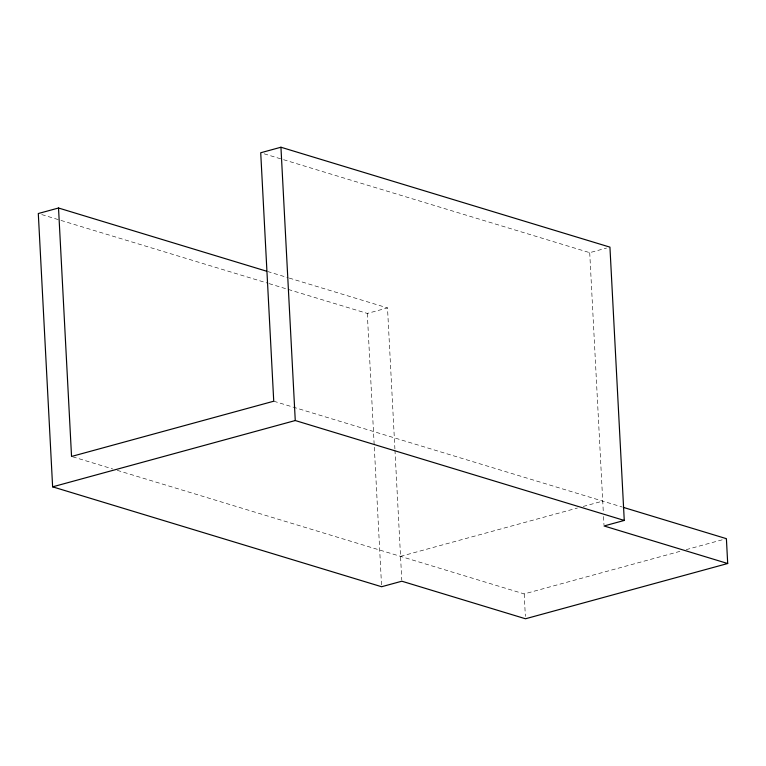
<?xml version="1.0" encoding="UTF-8"?>
<svg xmlns="http://www.w3.org/2000/svg" width="766" height="766" viewBox="0 0 766 766"><rect width="100%" height="100%" fill="white"/><g stroke="black" fill="none" stroke-linecap="round" stroke-linejoin="round"><path stroke-width="0.57" stroke-dasharray="3.83 2.87" d="M269.048 283.611L367.297 313.438L387.51 307.913L394.902 448.866M283.573 159.701L589.715 252.665L606.567 248.06M400.532 556.365L577.459 508.021M583.204 506.45L602.737 501.117M117.236 470.334L524.193 593.918L680.447 551.223M686.183 549.653L725.249 538.986M264.146 153.803L282.424 159.357M267.564 271.49L288.131 277.732M289.27 278.087L387.51 307.913M41.728 214.576L267.909 283.257M273.74 401.212L622.203 507.025M72.684 456.804L112.669 468.945M589.715 252.665L603.292 511.765M603.541 516.495L603.972 524.777M524.193 593.918L525.371 616.4M394.959 450.054L401.777 580.025M367.297 313.438L381.554 585.54"/><path stroke-width="1.15" d="M266.424 271.145L58.522 208.007L38.3 213.532L52.624 486.831L381.612 586.737L401.834 581.212L525.495 618.765L727.7 563.517L726.398 538.67L623.342 507.379M727.7 563.517L604.039 525.964L624.261 520.44L609.937 247.14L280.94 147.235L260.718 152.76L273.74 401.212L71.544 456.459L58.522 208.007M52.624 486.831L295.264 420.534L624.261 520.44M280.94 147.235L295.264 420.534"/></g></svg>
